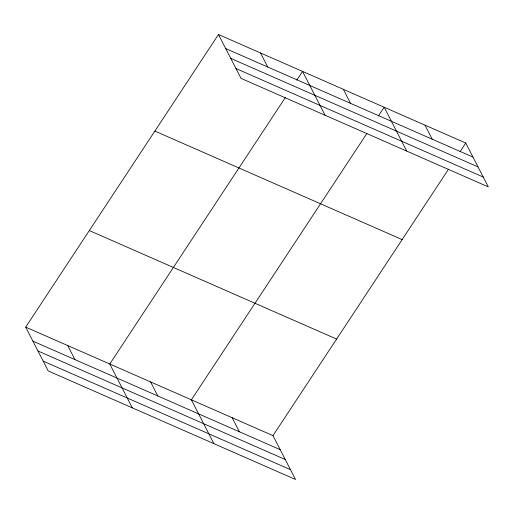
<?xml version="1.0" encoding="UTF-8"?>
<svg xmlns="http://www.w3.org/2000/svg" width="514" height="514" viewBox="0 0 514 514"><rect width="100%" height="100%" fill="white"/><g stroke="black" fill="none" stroke-linecap="round" stroke-linejoin="round"><path stroke-width="0.77" d="M25.7 327.116L272.979 435.634L295.518 479.478L48.232 370.96L25.7 327.116L218.482 34.522L465.768 143.04L488.3 186.884L241.021 78.366L218.482 34.522M285.328 97.57L109.778 364.015L132.31 407.859M296.816 80.133L302.56 71.414L325.092 115.264M366.932 133.377L191.381 399.821L213.914 443.666M378.42 115.946L384.164 107.227L406.696 151.071M272.979 435.634L448.536 169.19M460.024 151.752L465.768 143.04M225.697 48.56L472.983 157.078M230.754 58.397L478.039 166.915M235.965 68.529L483.244 177.047M154.868 131.076L402.147 239.595M89.32 230.561L336.599 339.073M32.915 341.155L280.194 449.673M37.972 350.991L285.251 459.51M43.176 361.124L290.461 469.642M424.962 125.133L432.178 139.172M343.365 89.32L350.58 103.359M260.521 52.968L267.736 67.006M232.18 417.728L239.395 431.766M150.576 381.915L157.792 395.96M67.739 345.562L74.954 359.601"/></g></svg>
